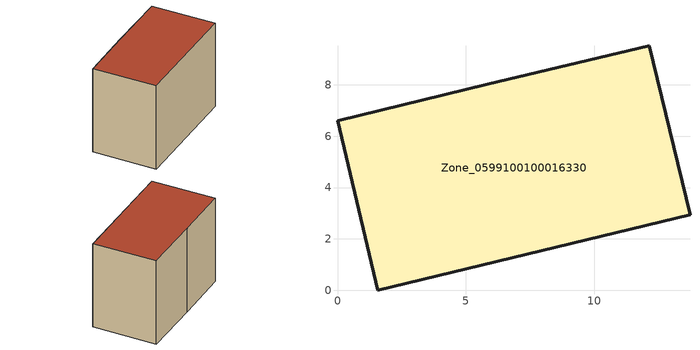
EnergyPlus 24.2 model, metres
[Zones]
Zone_0599100100016330
 floor ground (C_G): 13.73,2.94 1.57,0 0,6.6 5.84,8.03 12.15,9.52 z0
 wall outside (C_F): 1.57,0 13.73,2.94 12.15,9.52 5.84,8.03 0,6.6 1.57,0 z0:9.35
 roof outside (C_R): 12.15,9.52 5.84,8.03 0,6.6 1.57,0 13.73,2.94 z9.35
[BUILDING]
Pand.0599100100016330: North Axis=0; Terrain=City; Loads Convergence Tolerance Value=0.04; Temperature Convergence Tolerance Value=0.4; Solar Distribution=FullExterior; Maximum Number of Warmup Days=25; Minimum Number of Warmup Days=1
[Site:Location]
Rotterdam.The.Hague.AP_ZH_NLD Design_Conditions: Latitude=51.96; Longitude=4.45; Time Zone=1; Elevation=-4.5
[SITE:GROUNDTEMPERATURE:BUILDINGSURFACE]
18, 18, 18, 18, 18, 18, 18, 18, 18, 18, 18, 18
[MATERIAL] Thermal Absorptance=0.9; Solar Absorptance=0.7; Visible Absorptance=0.7
Name | Roughness | Thickness | Conductivity | Density | Specific Heat
G.D.2015-2018 | MediumSmooth | 0.15 | 0.0428571 | 540 | 1210
F.D.2015-2018 | Rough | 0.3 | 0.0666667 | 1920 | 840
R.D.2015-2018 | MediumRough | 0.2 | 0.0333333 | 1500 | 1000
[CONSTRUCTION]
C_G: G.D.2015-2018
C_F: F.D.2015-2018
C_R: R.D.2015-2018
[ZONE]
Zone_0599100100016330: Type=1; Multiplier=1; Ceiling Height=Autocalculate; Volume=Autocalculate; Floor Area=autocalculate; Part of Total Floor Area=Yes
[ZONEINFILTRATION:DESIGNFLOWRATE]
Infil_Zone_0599100100016330: Zone or ZoneList or Space or SpaceList=Zone_0599100100016330; Schedule=AlwaysOn; Design Flow Rate Calculation Method=Flow/Area; Flow Rate per Floor Area=0.0021; Constant Term Coefficient=1; Temperature Term Coefficient=0; Velocity Term Coefficient=0; Velocity Squared Term Coefficient=0
[HVACTEMPLATE:ZONE:IDEALLOADSAIRSYSTEM]
Zone_0599100100016330: Maximum Heating Supply Air Temperature=50; Minimum Cooling Supply Air Temperature=13; Maximum Heating Supply Air Humidity Ratio=0.0156; Minimum Cooling Supply Air Humidity Ratio=0.0077; Heating Limit=NoLimit; Cooling Limit=NoLimit; Dehumidification Control Type=ConstantSensibleHeatRatio; Cooling Sensible Heat Ratio=0.7; Dehumidification Setpoint=60; Humidification Control Type=None; Humidification Setpoint=30; Outdoor Air Method=None; Outdoor Air Flow Rate per Person=0.00944; Outdoor Air Flow Rate per Zone Floor Area=0; Outdoor Air Flow Rate per Zone=0; Demand Controlled Ventilation Type=None; Outdoor Air Economizer Type=NoEconomizer; Heat Recovery Type=None; Sensible Heat Recovery Effectiveness=0.7; Latent Heat Recovery Effectiveness=0.65
[ZONECONTROL:THERMOSTAT]
ThermostatControl_Zone_0599100100016330: Zone or ZoneList=Zone_0599100100016330; Control Type Schedule=DualSetpointControlType; Control 1=Thermostat_Zone_0599100100016330; Temperature Difference Between Cutout And Setpoint=0
[THERMOSTATSETPOINT:DUALSETPOINT]
Thermostat_Zone_0599100100016330: Heating Setpoint Temperature Schedule=HeatingSetpoint_Zone_0599100100016330; Cooling Setpoint Temperature Schedule=CoolingSetpoint_Zone_0599100100016330
[SCHEDULE:COMPACT]
HeatingSetpoint_Zone_0599100100016330: Through: 12/31, For: AllDays, Until: 24:00, 21
CoolingSetpoint_Zone_0599100100016330: Through: 12/31, For: AllDays, Until: 24:00, 24
DualSetpointControlType: Through: 12/31, For: AllDays, Until: 24:00, 4
AlwaysOn: Through: 12/31, For: AllDays, Until: 24:00, 1
